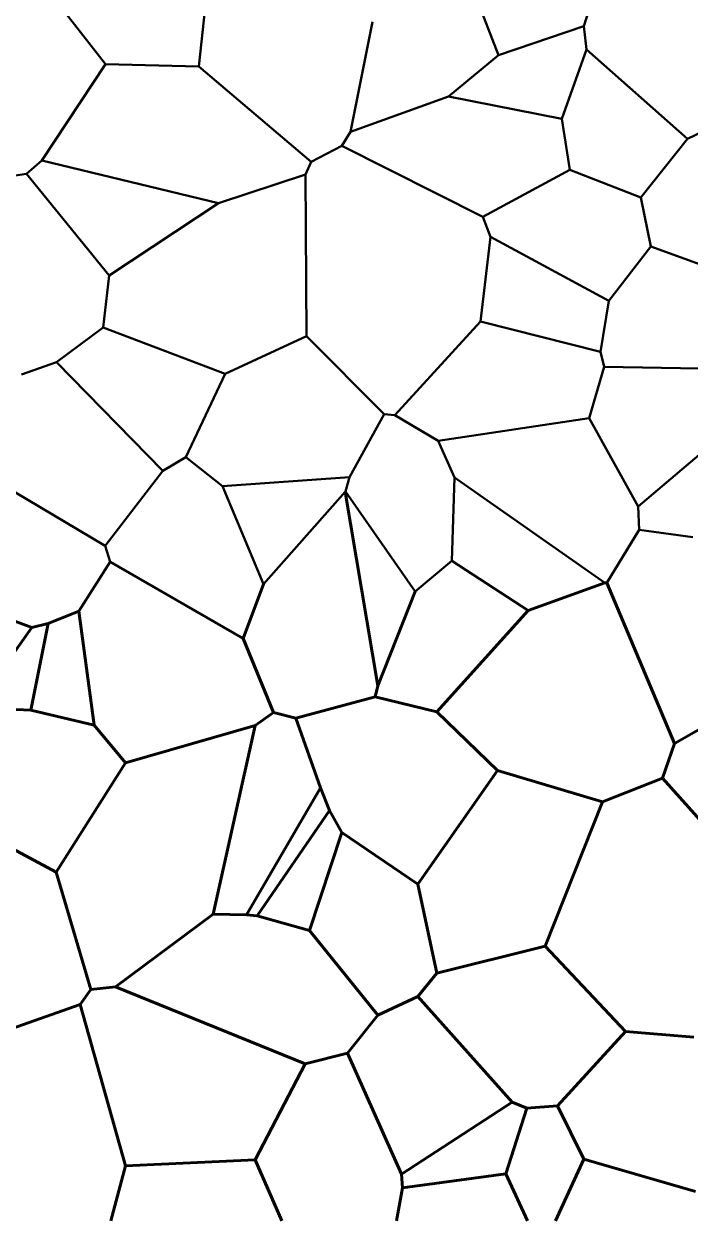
# Model space of a CAD drawing. Header units: metres. Extents: x 0 to 5000, y 0 to 2000.
# Drawn here: x 3195 to 3541, y 500 to 1122 of the extents above; entities that cross this region are included whole.
import ezdxf

# ---------------------------------------------------------------- set-up
doc = ezdxf.new("R2010")
doc.units = ezdxf.units.M

msp = doc.modelspace()

# ---------------------------------------------------------------- hatches: boundary and pattern name
at = {"layer": 'throats'}
for color, points in [(2, [(3295.09, 1185.59), (3295.54, 1185.54), (3286.21, 1100.01), (3285.76, 1100.06), (3295.09, 1185.59)]), (2, [(3441.92, 1105.98), (3441.5, 1105.82), (3416.4, 1171.44), (3416.82, 1171.6), (3441.92, 1105.98)]), (2, [(3200.19, 1148.84), (3200.55, 1149.12), (3237.62, 1101.38), (3237.26, 1101.1), (3200.19, 1148.84)]), (2, [(3486.31, 1121.01), (3485.89, 1121.15), (3489.85, 1133.6), (3490.27, 1133.47), (3486.31, 1121.01)]), (2, [(3365.14, 1066.09), (3364.7, 1066.18), (3376.08, 1123.34), (3376.52, 1123.26), (3365.14, 1066.09)]), (2, [(3441.78, 1105.69), (3441.63, 1106.11), (3486.03, 1121.29), (3486.17, 1120.87), (3441.78, 1105.69)]), (2, [(3487.82, 1108.98), (3487.37, 1108.93), (3485.88, 1121.05), (3486.32, 1121.11), (3487.82, 1108.98)]), (2, [(3487.38, 1109.03), (3487.81, 1108.88), (3474.85, 1072.82), (3474.43, 1072.97), (3487.38, 1109.03)]), (2, [(3540.13, 1062.67), (3539.83, 1062.34), (3487.45, 1108.79), (3487.75, 1109.13), (3540.13, 1062.67)]), (2, [(3441.56, 1106.07), (3441.85, 1105.73), (3415.94, 1084.24), (3415.65, 1084.58), (3441.56, 1106.07)]), (2, [(3237.25, 1101.36), (3237.63, 1101.11), (3204.47, 1051.06), (3204.1, 1051.31), (3237.25, 1101.36)]), (2, [(3237.43, 1101.01), (3237.45, 1101.46), (3285.99, 1100.26), (3285.98, 1099.81), (3237.43, 1101.01)]), (2, [(3344.47, 1050.71), (3344.18, 1050.37), (3285.84, 1099.87), (3286.13, 1100.21), (3344.47, 1050.71)]), (2, [(3415.72, 1084.62), (3415.87, 1084.2), (3365, 1065.92), (3364.85, 1066.35), (3415.72, 1084.62)]), (2, [(3415.75, 1084.19), (3415.84, 1084.63), (3474.69, 1073.11), (3474.6, 1072.67), (3415.75, 1084.19)]), (2, [(3479.04, 1046.4), (3478.59, 1046.33), (3474.42, 1072.86), (3474.86, 1072.93), (3479.04, 1046.4)]), (2, [(3562.92, 1073.67), (3563.11, 1073.27), (3540.08, 1062.3), (3539.89, 1062.71), (3562.92, 1073.67)]), (2, [(3364.73, 1066.25), (3365.11, 1066.01), (3360.58, 1058.77), (3360.2, 1059.01), (3364.73, 1066.25)]), (2, [(3344.43, 1050.34), (3344.22, 1050.74), (3360.28, 1059.09), (3360.49, 1058.69), (3344.43, 1050.34)]), (2, [(3433.72, 1022.14), (3433.52, 1021.74), (3360.29, 1058.69), (3360.49, 1059.09), (3433.72, 1022.14)]), (2, [(3515.91, 1031.75), (3515.56, 1032.03), (3539.81, 1062.64), (3540.16, 1062.37), (3515.91, 1031.75)]), (2, [(3204.14, 1051.36), (3204.43, 1051.02), (3196.48, 1044.15), (3196.19, 1044.49), (3204.14, 1051.36)]), (2, [(3204.23, 1050.97), (3204.34, 1051.41), (3296.33, 1029.24), (3296.22, 1028.81), (3204.23, 1050.97)]), (2, [(3341.66, 1043.91), (3341.25, 1044.1), (3344.12, 1050.63), (3344.53, 1050.45), (3341.66, 1043.91)]), (2, [(3433.73, 1021.74), (3433.51, 1022.14), (3478.71, 1046.56), (3478.92, 1046.17), (3433.73, 1021.74)]), (2, [(3478.73, 1046.15), (3478.9, 1046.57), (3515.82, 1032.1), (3515.65, 1031.68), (3478.73, 1046.15)]), (2, [(3127.68, 1033.92), (3127.61, 1034.36), (3196.3, 1044.55), (3196.37, 1044.1), (3127.68, 1033.92)]), (2, [(3239.61, 991.64), (3239.26, 991.35), (3196.16, 1044.18), (3196.51, 1044.47), (3239.61, 991.64)]), (2, [(3341.38, 1044.22), (3341.52, 1043.79), (3296.35, 1028.81), (3296.2, 1029.24), (3341.38, 1044.22)]), (2, [(3341.23, 1044), (3341.68, 1044.01), (3342.19, 959.94), (3341.74, 959.93), (3341.23, 1044)]), (2, [(3296.15, 1029.21), (3296.4, 1028.84), (3239.56, 991.31), (3239.31, 991.68), (3296.15, 1029.21)]), (2, [(3515.52, 1031.85), (3515.96, 1031.94), (3521.15, 1006.55), (3520.71, 1006.46), (3515.52, 1031.85)]), (2, [(3437.83, 1011.64), (3437.41, 1011.48), (3433.41, 1021.86), (3433.83, 1022.02), (3437.83, 1011.64)]), (2, [(3437.4, 1011.58), (3437.84, 1011.53), (3432.58, 967.46), (3432.14, 967.52), (3437.4, 1011.58)]), (2, [(3437.51, 1011.36), (3437.73, 1011.75), (3499.2, 978.45), (3498.99, 978.05), (3437.51, 1011.36)]), (2, [(3520.75, 1006.65), (3521.11, 1006.37), (3499.27, 978.11), (3498.92, 978.39), (3520.75, 1006.65)]), (2, [(3520.85, 1006.3), (3521.01, 1006.72), (3566.03, 990.33), (3565.88, 989.9), (3520.85, 1006.3)]), (2, [(3236.53, 964.35), (3236.08, 964.4), (3239.21, 991.52), (3239.66, 991.47), (3236.53, 964.35)]), (2, [(3498.87, 978.29), (3499.32, 978.21), (3494.98, 951.69), (3494.54, 951.76), (3498.87, 978.29)]), (2, [(3432.19, 967.64), (3432.53, 967.34), (3387.98, 918.62), (3387.64, 918.92), (3432.19, 967.64)]), (2, [(3494.82, 951.95), (3494.71, 951.51), (3432.31, 967.27), (3432.42, 967.71), (3494.82, 951.95)]), (2, [(3236.17, 964.56), (3236.44, 964.2), (3212.04, 946.17), (3211.77, 946.53), (3236.17, 964.56)]), (2, [(3299.75, 940.56), (3299.59, 940.14), (3236.22, 964.17), (3236.38, 964.59), (3299.75, 940.56)]), (2, [(3341.88, 960.14), (3342.06, 959.73), (3299.76, 940.15), (3299.58, 940.56), (3341.88, 960.14)]), (2, [(3341.81, 959.78), (3342.13, 960.09), (3382.47, 919.44), (3382.15, 919.12), (3341.81, 959.78)]), (2, [(3211.83, 946.56), (3211.98, 946.14), (3193.86, 939.74), (3193.71, 940.16), (3211.83, 946.56)]), (2, [(3211.75, 946.19), (3212.07, 946.51), (3267.45, 889.97), (3267.13, 889.66), (3211.75, 946.19)]), (2, [(3494.54, 951.67), (3494.98, 951.78), (3496.87, 944.07), (3496.43, 943.96), (3494.54, 951.67)]), (2, [(3299.47, 940.45), (3299.87, 940.26), (3279.47, 896.9), (3279.06, 897.09), (3299.47, 940.45)]), (2, [(3496.43, 944.08), (3496.86, 943.96), (3489.17, 917.24), (3488.74, 917.36), (3496.43, 944.08)]), (2, [(3496.64, 943.79), (3496.65, 944.24), (3571.47, 942.8), (3571.46, 942.35), (3496.64, 943.79)]), (2, [(3364.49, 886.43), (3364.1, 886.65), (3382.11, 919.39), (3382.51, 919.17), (3364.49, 886.43)]), (2, [(3387.83, 918.99), (3387.79, 918.55), (3382.29, 919.06), (3382.33, 919.5), (3387.83, 918.99)]), (2, [(3410.55, 905.65), (3410.32, 905.27), (3387.7, 918.58), (3387.92, 918.96), (3410.55, 905.65)]), (2, [(3488.92, 917.52), (3488.99, 917.08), (3410.47, 905.24), (3410.41, 905.68), (3488.92, 917.52)]), (2, [(3514.52, 871.42), (3514.13, 871.2), (3488.76, 917.19), (3489.15, 917.41), (3514.52, 871.42)]), (2, [(3570.85, 919.6), (3571.14, 919.26), (3514.47, 871.14), (3514.18, 871.48), (3570.85, 919.6)]), (2, [(3419.16, 886.54), (3418.75, 886.35), (3410.23, 905.37), (3410.64, 905.55), (3419.16, 886.54)]), (2, [(3267.41, 889.62), (3267.18, 890.01), (3279.15, 897.19), (3279.38, 896.8), (3267.41, 889.62)]), (2, [(3279.13, 896.82), (3279.41, 897.17), (3298.4, 882.01), (3298.12, 881.66), (3279.13, 896.82)]), (2, [(3267.11, 889.95), (3267.47, 889.68), (3237.55, 850.74), (3237.19, 851.01), (3267.11, 889.95)]), (2, [(3364.28, 886.77), (3364.31, 886.32), (3298.28, 881.61), (3298.24, 882.06), (3364.28, 886.77)]), (2, [(3362.37, 879), (3361.94, 879.12), (3364.08, 886.61), (3364.51, 886.48), (3362.37, 879)]), (2, [(3418.73, 886.45), (3419.18, 886.44), (3417.71, 843.04), (3417.26, 843.05), (3418.73, 886.45)]), (2, [(3497.17, 831.88), (3496.91, 831.51), (3418.83, 886.26), (3419.09, 886.63), (3497.17, 831.88)]), (2, [(3237.48, 851.07), (3237.25, 850.68), (3189.75, 879), (3189.98, 879.39), (3237.48, 851.07)]), (2, [(3298.05, 881.75), (3298.47, 881.93), (3319.77, 831.11), (3319.35, 830.93), (3298.05, 881.75)]), (2, [(3361.89, 879.04), (3362.22, 878.74), (3319.73, 830.87), (3319.39, 831.17), (3361.89, 879.04)]), (1, [(3361.76, 878.84), (3362.35, 878.94), (3379.34, 778.14), (3378.75, 778.04), (3361.76, 878.84)]), (2, [(3362.25, 878.78), (3361.86, 879.01), (3361.96, 879.18), (3362.35, 878.95), (3362.25, 878.78)]), (2, [(3361.97, 878.93), (3362.34, 879.19), (3398.7, 827.27), (3398.33, 827.01), (3361.97, 878.93)]), (2, [(3515.05, 859.29), (3514.6, 859.27), (3514.1, 871.3), (3514.55, 871.32), (3515.05, 859.29)]), (2, [(3514.64, 859.39), (3515.02, 859.16), (3498.25, 831.61), (3497.87, 831.84), (3514.64, 859.39)]), (2, [(3542.85, 855.56), (3542.79, 855.12), (3514.8, 859.05), (3514.86, 859.5), (3542.85, 855.56)]), (2, [(3237.15, 850.81), (3237.58, 850.94), (3240.18, 842.68), (3239.75, 842.55), (3237.15, 850.81)]), (1, [(3223.92, 816.8), (3223.41, 817.13), (3239.71, 842.78), (3240.21, 842.46), (3223.92, 816.8)]), (1, [(3239.81, 842.36), (3240.11, 842.88), (3309.22, 802.99), (3308.92, 802.47), (3239.81, 842.36)]), (2, [(3417.34, 843.22), (3417.63, 842.87), (3398.66, 826.97), (3398.37, 827.31), (3417.34, 843.22)]), (1, [(3417.32, 842.79), (3417.65, 843.3), (3457.31, 817.48), (3456.98, 816.98), (3417.32, 842.79)]), (1, [(3319.28, 831.12), (3319.84, 830.92), (3309.35, 802.62), (3308.79, 802.83), (3319.28, 831.12)]), (1, [(3496.94, 831.98), (3497.15, 831.41), (3457.25, 816.95), (3457.05, 817.52), (3496.94, 831.98)]), (1, [(3498.05, 832.03), (3498.07, 831.43), (3497.05, 831.4), (3497.04, 832), (3498.05, 832.03)]), (1, [(3497.78, 831.61), (3498.33, 831.84), (3533.57, 748.22), (3533.02, 747.98), (3497.78, 831.61)]), (1, [(3379.32, 777.98), (3378.76, 778.2), (3398.24, 827.25), (3398.79, 827.03), (3379.32, 777.98)]), (1, [(3199.27, 808.66), (3199.06, 808.09), (3168.02, 819.63), (3168.23, 820.19), (3199.27, 808.66)]), (1, [(3207.76, 810.23), (3207.54, 810.79), (3223.55, 817.24), (3223.78, 816.69), (3207.76, 810.23)]), (1, [(3223.37, 816.93), (3223.96, 817.01), (3231.9, 757.73), (3231.3, 757.65), (3223.37, 816.93)]), (1, [(3409.96, 764.41), (3409.51, 764.82), (3456.93, 817.43), (3457.37, 817.03), (3409.96, 764.41)]), (1, [(3207.35, 810.57), (3207.94, 810.45), (3198.89, 765.47), (3198.3, 765.59), (3207.35, 810.57)]), (1, [(3207.57, 810.8), (3207.72, 810.22), (3199.24, 808.08), (3199.09, 808.67), (3207.57, 810.8)]), (1, [(3198.92, 808.55), (3199.41, 808.2), (3169.94, 766.68), (3169.45, 767.03), (3198.92, 808.55)]), (1, [(3308.79, 802.61), (3309.35, 802.84), (3325.02, 764.31), (3324.46, 764.08), (3308.79, 802.61)]), (1, [(3377.94, 772.26), (3377.36, 772.4), (3378.75, 778.16), (3379.33, 778.02), (3377.94, 772.26)]), (1, [(3592.25, 782.11), (3592.54, 781.59), (3533.44, 747.84), (3533.14, 748.36), (3592.25, 782.11)]), (1, [(3336.53, 761.01), (3336.37, 761.59), (3377.57, 772.62), (3377.73, 772.04), (3336.53, 761.01)]), (1, [(3409.8, 764.91), (3409.66, 764.32), (3377.58, 772.03), (3377.72, 772.62), (3409.8, 764.91)]), (1, [(3198.61, 765.83), (3198.58, 765.23), (3169.68, 766.55), (3169.71, 767.15), (3198.61, 765.83)]), (1, [(3198.53, 765.24), (3198.67, 765.82), (3231.67, 757.99), (3231.53, 757.4), (3198.53, 765.24)]), (1, [(3324.57, 764.44), (3324.92, 763.95), (3315.38, 757.18), (3315.03, 757.67), (3324.57, 764.44)]), (1, [(3336.52, 761.59), (3336.38, 761.01), (3324.67, 763.91), (3324.81, 764.49), (3336.52, 761.59)]), (1, [(3349.58, 725.13), (3349.02, 724.92), (3336.17, 761.2), (3336.73, 761.4), (3349.58, 725.13)]), (1, [(3409.53, 764.4), (3409.94, 764.83), (3441.39, 734.35), (3440.98, 733.92), (3409.53, 764.4)]), (1, [(3231.37, 757.5), (3231.83, 757.89), (3248.16, 738.22), (3247.7, 737.84), (3231.37, 757.5)]), (1, [(3248.01, 737.74), (3247.85, 738.32), (3315.12, 757.72), (3315.29, 757.14), (3248.01, 737.74)]), (1, [(3314.91, 757.49), (3315.5, 757.36), (3293.71, 659.27), (3293.12, 659.4), (3314.91, 757.49)]), (1, [(3533.01, 748.2), (3533.58, 748), (3527.41, 730.04), (3526.84, 730.23), (3533.01, 748.2)]), (1, [(3212.05, 681.12), (3211.54, 681.45), (3247.68, 738.19), (3248.18, 737.87), (3212.05, 681.12)]), (1, [(3441.1, 733.85), (3441.27, 734.42), (3495.95, 718.15), (3495.78, 717.58), (3441.1, 733.85)]), (1, [(3440.94, 734.31), (3441.43, 733.96), (3400.08, 674.85), (3399.59, 675.19), (3440.94, 734.31)]), (1, [(3527.01, 730.41), (3527.23, 729.85), (3495.97, 717.58), (3495.75, 718.14), (3527.01, 730.41)]), (1, [(3573.99, 677.99), (3573.54, 677.59), (3526.9, 729.93), (3527.35, 730.33), (3573.99, 677.99)]), (1, [(3349.04, 725.18), (3349.56, 724.87), (3310.97, 658.88), (3310.46, 659.18), (3349.04, 725.18)]), (1, [(3349.02, 724.91), (3349.58, 725.14), (3354.2, 713.44), (3353.64, 713.22), (3349.02, 724.91)]), (1, [(3211.94, 681.55), (3211.65, 681.02), (3144.96, 716.8), (3145.24, 717.33), (3211.94, 681.55)]), (1, [(3466.3, 642.62), (3465.74, 642.84), (3495.58, 717.97), (3496.14, 717.75), (3466.3, 642.62)]), (1, [(3353.67, 713.5), (3354.16, 713.16), (3316.54, 658.44), (3316.04, 658.78), (3353.67, 713.5)]), (1, [(3353.65, 713.18), (3354.18, 713.47), (3360.53, 702), (3360.01, 701.71), (3353.65, 713.18)]), (1, [(3359.98, 701.95), (3360.55, 701.76), (3343.75, 650.84), (3343.18, 651.03), (3359.98, 701.95)]), (1, [(3400.01, 675.27), (3399.67, 674.77), (3360.1, 701.6), (3360.44, 702.1), (3400.01, 675.27)]), (1, [(3230.08, 620.33), (3229.51, 620.17), (3211.51, 681.2), (3212.08, 681.37), (3230.08, 620.33)]), (1, [(3399.54, 674.96), (3400.13, 675.08), (3410.02, 628.79), (3409.43, 628.66), (3399.54, 674.96)]), (1, [(3242.82, 621.48), (3242.46, 621.96), (3293.24, 659.58), (3293.6, 659.09), (3242.82, 621.48)]), (1, [(3310.72, 659.33), (3310.71, 658.73), (3293.41, 659.03), (3293.42, 659.63), (3310.72, 659.33)]), (1, [(3316.31, 658.9), (3316.27, 658.31), (3310.69, 658.73), (3310.74, 659.33), (3316.31, 658.9)]), (1, [(3316.21, 658.32), (3316.37, 658.89), (3343.54, 651.23), (3343.38, 650.65), (3316.21, 658.32)]), (1, [(3379.22, 607.02), (3378.76, 606.65), (3343.23, 650.75), (3343.7, 651.13), (3379.22, 607.02)]), (1, [(3465.95, 643.02), (3466.09, 642.43), (3409.8, 628.44), (3409.65, 629.02), (3465.95, 643.02)]), (1, [(3508.06, 598.61), (3507.63, 598.2), (3465.8, 642.52), (3466.24, 642.93), (3508.06, 598.61)]), (1, [(3400.07, 616.38), (3399.61, 616.76), (3409.49, 628.92), (3409.96, 628.54), (3400.07, 616.38)]), (1, [(3229.55, 620.42), (3230.04, 620.08), (3224.62, 612.35), (3224.13, 612.7), (3229.55, 620.42)]), (1, [(3229.83, 619.95), (3229.76, 620.55), (3242.61, 622.01), (3242.68, 621.42), (3229.83, 619.95)]), (1, [(3242.53, 621.44), (3242.76, 621.99), (3341.37, 581.88), (3341.15, 581.33), (3242.53, 621.44)]), (1, [(3399.71, 616.84), (3399.97, 616.29), (3379.12, 606.56), (3378.86, 607.11), (3399.71, 616.84)]), (1, [(3399.61, 616.37), (3400.06, 616.77), (3449.16, 561.81), (3448.71, 561.41), (3399.61, 616.37)]), (1, [(3224.28, 612.81), (3224.47, 612.24), (3176.22, 595.23), (3176.02, 595.8), (3224.28, 612.81)]), (1, [(3224.09, 612.44), (3224.66, 612.61), (3248.13, 528.64), (3247.55, 528.48), (3224.09, 612.44)]), (1, [(3378.75, 607.02), (3379.22, 606.65), (3363.49, 587.02), (3363.03, 587.39), (3378.75, 607.02)]), (1, [(3472.76, 559.61), (3472.31, 560.02), (3507.62, 598.61), (3508.07, 598.2), (3472.76, 559.61)]), (1, [(3543.36, 595.74), (3543.31, 595.14), (3507.82, 598.1), (3507.87, 598.7), (3543.36, 595.74)]), (1, [(3363.19, 587.5), (3363.33, 586.91), (3341.33, 581.31), (3341.19, 581.9), (3363.19, 587.5)]), (1, [(3362.99, 587.08), (3363.53, 587.33), (3391.7, 524.31), (3391.15, 524.06), (3362.99, 587.08)]), (1, [(3340.99, 581.74), (3341.52, 581.47), (3315.46, 531.53), (3314.92, 531.81), (3340.99, 581.74)]), (1, [(3448.77, 561.86), (3449.1, 561.35), (3391.59, 523.94), (3391.26, 524.44), (3448.77, 561.86)]), (1, [(3456.54, 558.86), (3456.32, 558.31), (3448.82, 561.33), (3449.04, 561.88), (3456.54, 558.86)]), (1, [(3472.51, 560.12), (3472.56, 559.52), (3456.45, 558.29), (3456.41, 558.88), (3472.51, 560.12)]), (1, [(3445.82, 524.26), (3445.25, 524.44), (3456.15, 558.68), (3456.72, 558.49), (3445.82, 524.26)]), (1, [(3486.42, 532.24), (3485.88, 531.98), (3472.27, 559.68), (3472.8, 559.95), (3486.42, 532.24)]), (1, [(3315.18, 531.97), (3315.2, 531.37), (3247.85, 528.26), (3247.83, 528.86), (3315.18, 531.97)]), (1, [(3329.47, 500.12), (3328.92, 499.88), (3314.92, 531.55), (3315.46, 531.79), (3329.47, 500.12)]), (1, [(3471.73, 499.88), (3471.19, 500.12), (3485.88, 532.24), (3486.42, 531.99), (3471.73, 499.88)]), (1, [(3486.07, 531.82), (3486.23, 532.4), (3544.34, 515.51), (3544.17, 514.94), (3486.07, 531.82)]), (1, [(3240.49, 499.92), (3239.91, 500.08), (3247.55, 528.63), (3248.13, 528.48), (3240.49, 499.92)]), (1, [(3391.13, 524.17), (3391.73, 524.21), (3392.21, 517.25), (3391.61, 517.21), (3391.13, 524.17)]), (1, [(3445.5, 524.65), (3445.58, 524.05), (3391.95, 516.93), (3391.87, 517.52), (3445.5, 524.65)]), (1, [(3445.27, 524.23), (3445.81, 524.48), (3457.1, 500.13), (3456.56, 499.87), (3445.27, 524.23)]), (1, [(3389.02, 499.95), (3388.43, 500.05), (3391.62, 517.28), (3392.21, 517.17), (3389.02, 499.95)])]:
    msp.add_hatch(color=color, dxfattribs=at).paths.add_polyline_path(points)

# ---------------------------------------------------------------- linework, layer by layer
at = {"layer": 'junctions'}
for centre, radius in [((3486.1, 1121.08), 0.225), ((3487.6, 1108.96), 0.225), ((3441.71, 1105.9), 0.225), ((3237.44, 1101.24), 0.225), ((3285.99, 1100.04), 0.225), ((3415.79, 1084.41), 0.225), ((3474.64, 1072.89), 0.225), ((3364.92, 1066.13), 0.225), ((3360.39, 1058.89), 0.225), ((3539.98, 1062.5), 0.225), ((3204.29, 1051.19), 0.225), ((3344.33, 1050.54), 0.225), ((3478.82, 1046.36), 0.225), ((3196.34, 1044.32), 0.225), ((3341.45, 1044), 0.225), ((3296.28, 1029.03), 0.225), ((3515.74, 1031.89), 0.225), ((3433.62, 1021.94), 0.225), ((3437.62, 1011.56), 0.225), ((3520.93, 1006.51), 0.225), ((3239.43, 991.5), 0.225), ((3499.1, 978.25), 0.225), ((3236.3, 964.38), 0.225), ((3432.36, 967.49), 0.225), ((3341.97, 959.94), 0.225), ((3211.91, 946.35), 0.225), ((3494.76, 951.73), 0.225), ((3299.67, 940.35), 0.225), ((3496.65, 944.02), 0.225), ((3382.31, 919.28), 0.225), ((3387.81, 918.77), 0.225), ((3488.96, 917.3), 0.225), ((3410.44, 905.46), 0.225), ((3279.27, 896.99), 0.225), ((3267.29, 889.81), 0.225), ((3364.29, 886.54), 0.225), ((3418.96, 886.45), 0.225), ((3298.26, 881.84), 0.225), ((3362.05, 878.89), 0.3), ((3362.15, 879.06), 0.225), ((3514.33, 871.31), 0.225), ((3514.83, 859.28), 0.225), ((3237.37, 850.87), 0.225), ((3239.96, 842.62), 0.3), ((3417.49, 843.04), 0.3), ((3319.56, 831.02), 0.3), ((3497.04, 831.7), 0.3), ((3498.06, 831.73), 0.3), ((3398.51, 827.14), 0.3), ((3223.67, 816.97), 0.3), ((3457.15, 817.23), 0.3), ((3207.65, 810.51), 0.3), ((3199.16, 808.38), 0.3), ((3309.07, 802.73), 0.3), ((3379.04, 778.09), 0.3), ((3377.65, 772.33), 0.3), ((3198.6, 765.53), 0.3), ((3324.74, 764.2), 0.3), ((3336.45, 761.3), 0.3), ((3409.73, 764.62), 0.3), ((3231.6, 757.69), 0.3), ((3315.2, 757.43), 0.3), ((3533.29, 748.1), 0.3), ((3247.93, 738.03), 0.3), ((3441.19, 734.13), 0.3), ((3527.12, 730.13), 0.3), ((3349.3, 725.03), 0.3), ((3495.86, 717.86), 0.3), ((3353.92, 713.33), 0.3), ((3360.27, 701.85), 0.3), ((3211.79, 681.28), 0.3), ((3399.84, 675.02), 0.3), ((3293.42, 659.33), 0.3), ((3310.72, 659.03), 0.3), ((3316.29, 658.61), 0.3), ((3343.46, 650.94), 0.3), ((3466.02, 642.73), 0.3), ((3409.72, 628.73), 0.3), ((3229.8, 620.25), 0.3), ((3242.64, 621.72), 0.3), ((3399.84, 616.57), 0.3), ((3224.37, 612.52), 0.3), ((3378.99, 606.83), 0.3), ((3507.84, 598.4), 0.3), ((3363.26, 587.21), 0.3), ((3341.26, 581.61), 0.3), ((3448.93, 561.61), 0.3), ((3472.53, 559.82), 0.3), ((3456.43, 558.58), 0.3), ((3315.19, 531.67), 0.3), ((3486.15, 532.11), 0.3), ((3247.84, 528.56), 0.3), ((3391.43, 524.19), 0.3), ((3445.54, 524.35), 0.3), ((3391.91, 517.23), 0.3)]:
    msp.add_circle(centre, radius, dxfattribs=at)
at = {"layer": 'throat_lines', "color": 2, "lineweight": 50}
for p, q in [((3285.99, 1100.04), (3295.32, 1185.57)), ((3416.61, 1171.52), (3441.71, 1105.9)), ((3237.44, 1101.24), (3200.37, 1148.98)), ((3490.06, 1133.54), (3486.1, 1121.08)), ((3376.3, 1123.3), (3364.92, 1066.13)), ((3486.1, 1121.08), (3441.71, 1105.9)), ((3486.1, 1121.08), (3487.6, 1108.96)), ((3474.64, 1072.89), (3487.6, 1108.96)), ((3487.6, 1108.96), (3539.98, 1062.5)), ((3415.79, 1084.41), (3441.71, 1105.9)), ((3204.29, 1051.19), (3237.44, 1101.24)), ((3285.99, 1100.04), (3237.44, 1101.24)), ((3285.99, 1100.04), (3344.33, 1050.54)), ((3364.92, 1066.13), (3415.79, 1084.41)), ((3474.64, 1072.89), (3415.79, 1084.41)), ((3474.64, 1072.89), (3478.82, 1046.36)), ((3539.98, 1062.5), (3563.01, 1073.47)), ((3360.39, 1058.89), (3364.92, 1066.13)), ((3360.39, 1058.89), (3344.33, 1050.54)), ((3360.39, 1058.89), (3433.62, 1021.94)), ((3539.98, 1062.5), (3515.74, 1031.89)), ((3196.34, 1044.32), (3204.29, 1051.19)), ((3296.28, 1029.03), (3204.29, 1051.19)), ((3344.33, 1050.54), (3341.45, 1044)), ((3478.82, 1046.36), (3433.62, 1021.94)), ((3515.74, 1031.89), (3478.82, 1046.36)), ((3196.34, 1044.32), (3127.65, 1034.14)), ((3196.34, 1044.32), (3239.43, 991.5)), ((3296.28, 1029.03), (3341.45, 1044)), ((3341.97, 959.94), (3341.45, 1044)), ((3239.43, 991.5), (3296.28, 1029.03)), ((3520.93, 1006.51), (3515.74, 1031.89)), ((3433.62, 1021.94), (3437.62, 1011.56)), ((3432.36, 967.49), (3437.62, 1011.56)), ((3499.1, 978.25), (3437.62, 1011.56)), ((3499.1, 978.25), (3520.93, 1006.51)), ((3565.95, 990.12), (3520.93, 1006.51)), ((3239.43, 991.5), (3236.3, 964.38)), ((3494.76, 951.73), (3499.1, 978.25)), ((3387.81, 918.77), (3432.36, 967.49)), ((3432.36, 967.49), (3494.76, 951.73)), ((3211.91, 946.35), (3236.3, 964.38)), ((3236.3, 964.38), (3299.67, 940.35)), ((3299.67, 940.35), (3341.97, 959.94)), ((3382.31, 919.28), (3341.97, 959.94)), ((3193.79, 939.95), (3211.91, 946.35)), ((3267.29, 889.81), (3211.91, 946.35)), ((3496.65, 944.02), (3494.76, 951.73)), ((3279.27, 896.99), (3299.67, 940.35)), ((3488.96, 917.3), (3496.65, 944.02)), ((3571.47, 942.57), (3496.65, 944.02)), ((3382.31, 919.28), (3364.29, 886.54)), ((3382.31, 919.28), (3387.81, 918.77)), ((3387.81, 918.77), (3410.44, 905.46)), ((3410.44, 905.46), (3488.96, 917.3)), ((3488.96, 917.3), (3514.33, 871.31)), ((3514.33, 871.31), (3570.99, 919.43)), ((3410.44, 905.46), (3418.96, 886.45)), ((3279.27, 896.99), (3267.29, 889.81)), ((3298.26, 881.84), (3279.27, 896.99)), ((3237.37, 850.87), (3267.29, 889.81)), ((3298.26, 881.84), (3364.29, 886.54)), ((3364.29, 886.54), (3362.15, 879.06)), ((3417.49, 843.04), (3418.96, 886.45)), ((3418.96, 886.45), (3497.04, 831.7)), ((3189.87, 879.19), (3237.37, 850.87)), ((3319.56, 831.02), (3298.26, 881.84)), ((3319.56, 831.02), (3362.05, 878.89)), ((3362.15, 879.06), (3362.05, 878.89)), ((3398.51, 827.14), (3362.15, 879.06)), ((3514.33, 871.31), (3514.83, 859.28)), ((3498.06, 831.73), (3514.83, 859.28)), ((3514.83, 859.28), (3542.82, 855.34)), ((3239.96, 842.62), (3237.37, 850.87)), ((3398.51, 827.14), (3417.49, 843.04))]:
    msp.add_line(p, q, dxfattribs=at)
at = {"layer": 'throat_lines', "color": 1, "lineweight": 60}
for p, q in [((3379.04, 778.09), (3362.05, 878.89)), ((3239.96, 842.62), (3223.67, 816.97)), ((3309.07, 802.73), (3239.96, 842.62)), ((3457.15, 817.23), (3417.49, 843.04)), ((3309.07, 802.73), (3319.56, 831.02)), ((3457.15, 817.23), (3497.04, 831.7)), ((3497.04, 831.7), (3498.06, 831.73)), ((3533.29, 748.1), (3498.06, 831.73)), ((3398.51, 827.14), (3379.04, 778.09)), ((3168.12, 819.91), (3199.16, 808.38)), ((3223.67, 816.97), (3207.65, 810.51)), ((3231.6, 757.69), (3223.67, 816.97)), ((3457.15, 817.23), (3409.73, 764.62)), ((3198.6, 765.53), (3207.65, 810.51)), ((3199.16, 808.38), (3207.65, 810.51)), ((3169.69, 766.85), (3199.16, 808.38)), ((3324.74, 764.2), (3309.07, 802.73)), ((3379.04, 778.09), (3377.65, 772.33)), ((3533.29, 748.1), (3592.4, 781.85)), ((3377.65, 772.33), (3336.45, 761.3)), ((3377.65, 772.33), (3409.73, 764.62)), ((3169.69, 766.85), (3198.6, 765.53)), ((3231.6, 757.69), (3198.6, 765.53)), ((3315.2, 757.43), (3324.74, 764.2)), ((3324.74, 764.2), (3336.45, 761.3)), ((3336.45, 761.3), (3349.3, 725.03)), ((3441.19, 734.13), (3409.73, 764.62)), ((3247.93, 738.03), (3231.6, 757.69)), ((3315.2, 757.43), (3247.93, 738.03)), ((3293.42, 659.33), (3315.2, 757.43)), ((3527.12, 730.13), (3533.29, 748.1)), ((3247.93, 738.03), (3211.79, 681.28)), ((3399.84, 675.02), (3441.19, 734.13)), ((3495.86, 717.86), (3441.19, 734.13)), ((3495.86, 717.86), (3527.12, 730.13)), ((3527.12, 730.13), (3573.77, 677.79)), ((3310.72, 659.03), (3349.3, 725.03)), ((3353.92, 713.33), (3349.3, 725.03)), ((3145.1, 717.06), (3211.79, 681.28)), ((3495.86, 717.86), (3466.02, 642.73)), ((3316.29, 658.61), (3353.92, 713.33)), ((3360.27, 701.85), (3353.92, 713.33)), ((3343.46, 650.94), (3360.27, 701.85)), ((3360.27, 701.85), (3399.84, 675.02)), ((3211.79, 681.28), (3229.8, 620.25)), ((3409.72, 628.73), (3399.84, 675.02)), ((3293.42, 659.33), (3242.64, 621.72)), ((3293.42, 659.33), (3310.72, 659.03)), ((3310.72, 659.03), (3316.29, 658.61)), ((3343.46, 650.94), (3316.29, 658.61)), ((3343.46, 650.94), (3378.99, 606.83)), ((3409.72, 628.73), (3466.02, 642.73)), ((3466.02, 642.73), (3507.84, 598.4)), ((3409.72, 628.73), (3399.84, 616.57)), ((3224.37, 612.52), (3229.8, 620.25)), ((3242.64, 621.72), (3229.8, 620.25)), ((3341.26, 581.61), (3242.64, 621.72)), ((3378.99, 606.83), (3399.84, 616.57)), ((3448.93, 561.61), (3399.84, 616.57)), ((3176.12, 595.51), (3224.37, 612.52)), ((3247.84, 528.56), (3224.37, 612.52)), ((3363.26, 587.21), (3378.99, 606.83)), ((3507.84, 598.4), (3472.53, 559.82)), ((3507.84, 598.4), (3543.33, 595.44)), ((3341.26, 581.61), (3363.26, 587.21)), ((3391.43, 524.19), (3363.26, 587.21)), ((3315.19, 531.67), (3341.26, 581.61)), ((3391.43, 524.19), (3448.93, 561.61)), ((3448.93, 561.61), (3456.43, 558.58)), ((3456.43, 558.58), (3445.54, 524.35)), ((3456.43, 558.58), (3472.53, 559.82)), ((3472.53, 559.82), (3486.15, 532.11)), ((3247.84, 528.56), (3315.19, 531.67)), ((3315.19, 531.67), (3329.2, 500)), ((3486.15, 532.11), (3471.46, 500)), ((3544.25, 515.23), (3486.15, 532.11)), ((3247.84, 528.56), (3240.2, 500)), ((3391.91, 517.23), (3391.43, 524.19)), ((3391.91, 517.23), (3445.54, 524.35)), ((3456.83, 500), (3445.54, 524.35)), ((3391.91, 517.23), (3388.72, 500))]:
    msp.add_line(p, q, dxfattribs=at)

doc.saveas('drawing.dxf')
